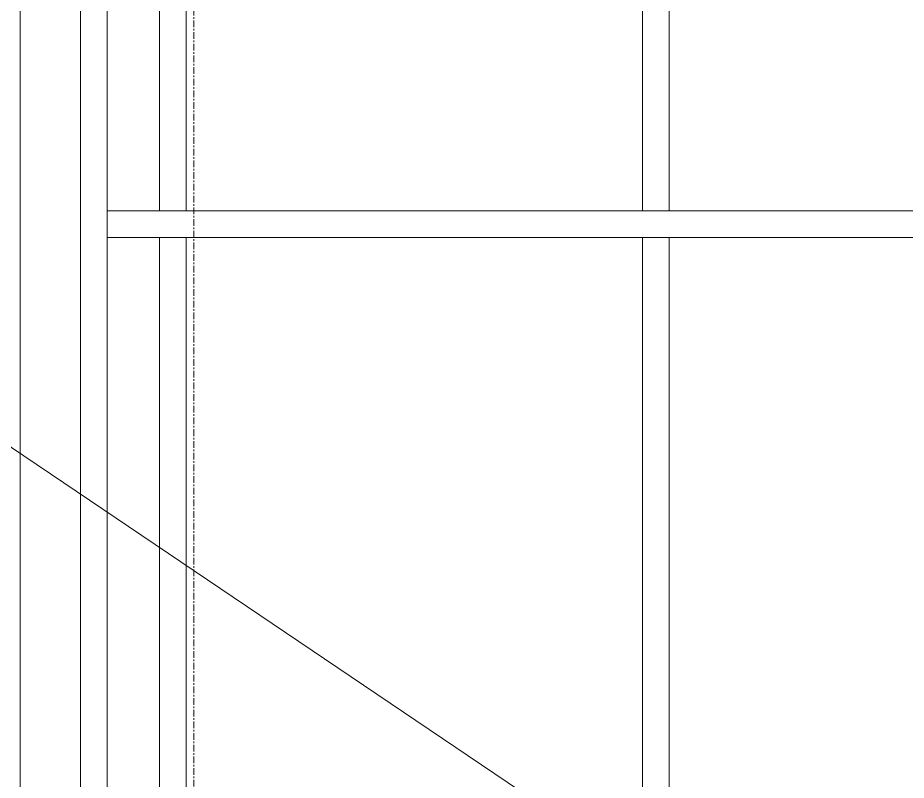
# Model space of a CAD drawing. Header units: inches. Extents: x 169 to 5088, y -73 to 356.
# Drawn here: x 367.1 to 433.7, y 55.3 to 112.4 of the extents above; entities that cross this region are included whole.
import ezdxf

# ---------------------------------------------------------------- set-up
doc = ezdxf.new("R2010")
doc.units = ezdxf.units.IN
doc.header["$MEASUREMENT"] = 0
doc.linetypes.add('Grid Line 1_2_', pattern=[0.875, 0.5, -0.125, 0.125, -0.125])
for name, color, linetype, lineweight in [('A-ANNO-IDEN', 131, 'Continuous', 9), ('A-GLAZ-CWMG', 51, 'Continuous', 9), ('S-GRID', 1, 'Continuous', 9)]:
    doc.layers.add(name, color=color, linetype=linetype, lineweight=lineweight)

# ---------------------------------------------------------------- blocks, each defined once
blk = doc.blocks.new('Rectangular Mullion - Exterior 2_ x 4_5_-V5-Building Elevation - North')
at = {"layer": 'A-GLAZ-CWMG'}
for p, q in [((367.312, 2), (367.312, 97)), ((371.812, 97), (371.812, 2)), ((371.812, 2), (367.312, 2))]:
    blk.add_line(p, q, dxfattribs=at)
blk = doc.blocks.new('Rectangular Mullion - Exterior 2_ x 4_5_-626716-Building Elevation - North')
at = {"layer": 'A-GLAZ-CWMG'}
for p, q in [((367.312, 97), (367.312, 141.617)), ((371.812, 141.617), (371.812, 97))]:
    blk.add_line(p, q, dxfattribs=at)
blk = doc.blocks.new('Rectangular Mullion - Exterior 2_ x 4_5_-V10-Building Elevation - North')
at = {"layer": 'A-GLAZ-CWMG'}
for p, q in [((371.812, 97), (371.812, 2)), ((373.812, 97), (373.812, 31.382)), ((373.812, 30.336), (373.812, 2)), ((373.812, 2), (371.812, 2))]:
    blk.add_line(p, q, dxfattribs=at)
blk = doc.blocks.new('Rectangular Mullion - Exterior 2_ x 4_5_-430031-Building Elevation - North')
at = {"layer": 'A-GLAZ-CWMG'}
for p, q in [((414.937, 98), (378.749, 98)), ((414.937, 96), (378.749, 96))]:
    blk.add_line(p, q, dxfattribs=at)
blk = doc.blocks.new('Rectangular Mullion - Exterior 2_ x 4_5_-652333-Building Elevation - North')
at = {"layer": 'A-GLAZ-CWMG'}
for p, q in [((373.812, 96), (373.812, 98)), ((378.749, 98), (373.812, 98)), ((378.749, 96), (373.812, 96))]:
    blk.add_line(p, q, dxfattribs=at)
blk = doc.blocks.new('Rectangular Mullion - Exterior 2_ x 4_5_-430033-Building Elevation - North')
at = {"layer": 'A-GLAZ-CWMG'}
for p, q in [((413.937, 96), (415.937, 96)), ((413.937, 96), (413.937, 29)), ((415.937, 96), (415.937, 29)), ((413.937, 28.164), (413.937, 28.11)), ((415.937, 28.164), (415.937, 28.109)), ((413.937, 27.528), (413.937, 10.04)), ((415.937, 27.528), (415.937, 18.601)), ((415.937, 15.86), (415.937, 10.04)), ((413.937, 9.471), (413.937, 2)), ((415.937, 9.471), (415.937, 7.145)), ((415.12, 2), (413.937, 2))]:
    blk.add_line(p, q, dxfattribs=at)
blk = doc.blocks.new('Rectangular Mullion - Exterior 2_ x 4_5_-430037-Building Elevation - North')
at = {"layer": 'A-GLAZ-CWMG'}
for p, q in [((451.124, 98), (414.937, 98)), ((451.124, 96), (414.937, 96))]:
    blk.add_line(p, q, dxfattribs=at)
blk = doc.blocks.new('Rectangular Mullion - Exterior 2_ x 4_5_-V11-Building Elevation - North')
at = {"layer": 'A-GLAZ-CWMG'}
for p, q in [((377.749, 96), (379.749, 96)), ((377.749, 96), (377.749, 16.812)), ((379.749, 96), (379.749, 17.689)), ((377.749, 15.792), (377.749, 15.04)), ((379.749, 15.93), (379.749, 15.721)), ((379.749, 14.722), (379.749, 2)), ((377.749, 11.731), (377.749, 2)), ((379.749, 2), (377.749, 2))]:
    blk.add_line(p, q, dxfattribs=at)
blk = doc.blocks.new('Rectangular Mullion - Exterior 2_ x 4_5_-626704-Building Elevation - North')
at = {"layer": 'A-GLAZ-CWMG'}
for p, q in [((371.812, 141.617), (371.812, 97)), ((373.812, 141.617), (373.812, 97))]:
    blk.add_line(p, q, dxfattribs=at)
blk = doc.blocks.new('Rectangular Mullion - Exterior 2_ x 4_5_-626700-Building Elevation - North')
at = {"layer": 'A-GLAZ-CWMG'}
for p, q in [((413.937, 141.617), (413.937, 98)), ((415.937, 141.617), (415.937, 98)), ((415.937, 98), (413.937, 98))]:
    blk.add_line(p, q, dxfattribs=at)

msp = doc.modelspace()

# ---------------------------------------------------------------- linework, layer by layer
at = {"layer": 'A-ANNO-IDEN'}
msp.add_line((322.874, 109.756), (580.043, -63.598), dxfattribs=at)
at = {"layer": 'S-GRID', "linetype": 'Grid Line 1_2_'}
msp.add_line((380.312, -30), (380.312, 324), dxfattribs=at)

# ---------------------------------------------------------------- block references
at = {"layer": 'A-GLAZ-CWMG'}
for name, p in [('Rectangular Mullion - Exterior 2_ x 4_5_-626716-Building Elevation - North', (0, 0)), ('Rectangular Mullion - Exterior 2_ x 4_5_-626704-Building Elevation - North', (0, 0)), ('Rectangular Mullion - Exterior 2_ x 4_5_-626700-Building Elevation - North', (-36.187, 0)), ('Rectangular Mullion - Exterior 2_ x 4_5_-626700-Building Elevation - North', (0, 0)), ('Rectangular Mullion - Exterior 2_ x 4_5_-652333-Building Elevation - North', (0, 0)), ('Rectangular Mullion - Exterior 2_ x 4_5_-430031-Building Elevation - North', (0, 0)), ('Rectangular Mullion - Exterior 2_ x 4_5_-430037-Building Elevation - North', (0, 0)), ('Rectangular Mullion - Exterior 2_ x 4_5_-V5-Building Elevation - North', (0, 0)), ('Rectangular Mullion - Exterior 2_ x 4_5_-V10-Building Elevation - North', (0, 0)), ('Rectangular Mullion - Exterior 2_ x 4_5_-V11-Building Elevation - North', (0, 0)), ('Rectangular Mullion - Exterior 2_ x 4_5_-430033-Building Elevation - North', (0, 0))]:
    msp.add_blockref(name, p, dxfattribs=at)

doc.saveas('drawing.dxf')
